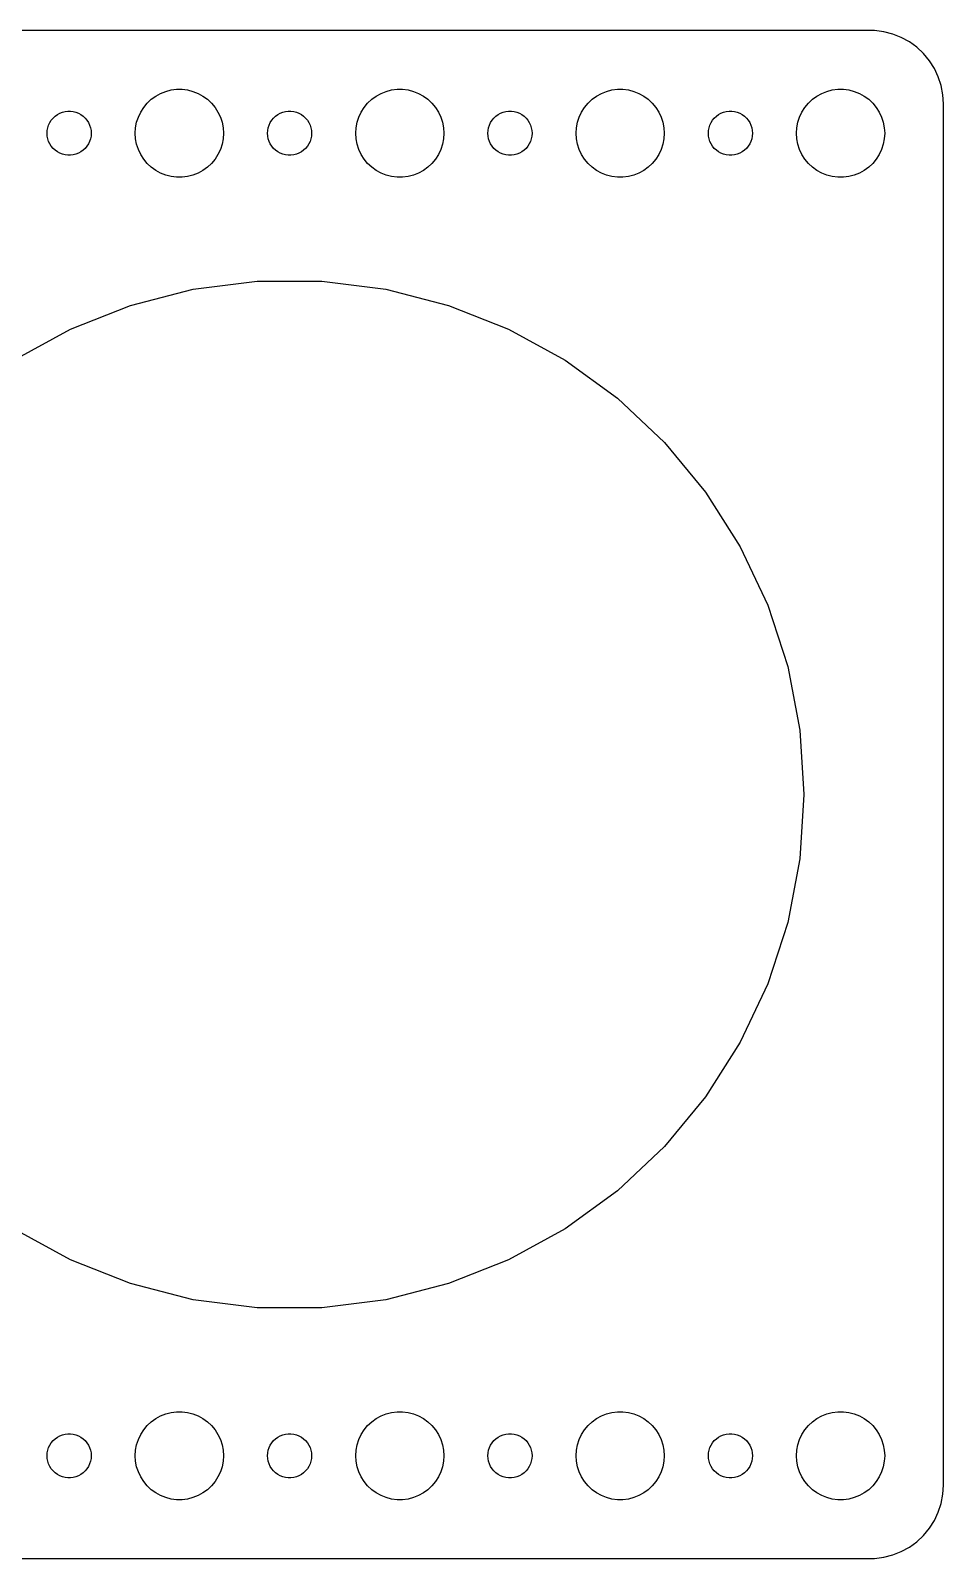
# Model space of a CAD drawing. Header units: metres. Extents: x -120 to 120, y 62 to 280.
# Drawn here: x 57.4 to 119.5, y 176 to 280 of the extents above; entities that cross this region are included whole.
import ezdxf

# ---------------------------------------------------------------- set-up
doc = ezdxf.new("R2010")
doc.units = ezdxf.units.M

msp = doc.modelspace()

# ---------------------------------------------------------------- linework, layer by layer
for p, q in [((114.814, 279.99), (-114.814, 279.99)), ((115.437, 279.911), (114.814, 279.99)), ((116.045, 279.755), (115.437, 279.911)), ((116.629, 279.524), (116.045, 279.755)), ((117.179, 279.222), (116.629, 279.524)), ((117.687, 278.853), (117.179, 279.222)), ((118.145, 278.423), (117.687, 278.853)), ((118.545, 277.939), (118.145, 278.423)), ((118.882, 277.409), (118.545, 277.939)), ((119.149, 276.841), (118.882, 277.409)), ((119.343, 276.243), (119.149, 276.841)), ((65.8925, 275.533), (66.2227, 275.714)), ((66.2227, 275.714), (66.573, 275.853)), ((66.573, 275.853), (66.9379, 275.947)), ((66.9379, 275.947), (67.3116, 275.994)), ((67.3116, 275.994), (67.6884, 275.994)), ((67.6884, 275.994), (68.0621, 275.947)), ((68.0621, 275.947), (68.427, 275.853)), ((68.427, 275.853), (68.7773, 275.714)), ((68.7773, 275.714), (69.1075, 275.533)), ((80.8925, 275.533), (81.2227, 275.714)), ((81.2227, 275.714), (81.573, 275.853)), ((81.573, 275.853), (81.9379, 275.947)), ((81.9379, 275.947), (82.3116, 275.994)), ((82.3116, 275.994), (82.6884, 275.994)), ((82.6884, 275.994), (83.0621, 275.947)), ((83.0621, 275.947), (83.427, 275.853)), ((83.427, 275.853), (83.7773, 275.714)), ((83.7773, 275.714), (84.1075, 275.533)), ((95.8925, 275.533), (96.2227, 275.714)), ((96.2227, 275.714), (96.573, 275.853)), ((96.573, 275.853), (96.9379, 275.947)), ((96.9379, 275.947), (97.3116, 275.994)), ((97.3116, 275.994), (97.6884, 275.994)), ((97.6884, 275.994), (98.0621, 275.947)), ((98.0621, 275.947), (98.427, 275.853)), ((98.427, 275.853), (98.7773, 275.714)), ((98.7773, 275.714), (99.1075, 275.533)), ((110.893, 275.533), (111.223, 275.714)), ((111.223, 275.714), (111.573, 275.853)), ((111.573, 275.853), (111.938, 275.947)), ((111.938, 275.947), (112.312, 275.994)), ((112.312, 275.994), (112.688, 275.994)), ((112.688, 275.994), (113.062, 275.947)), ((113.062, 275.947), (113.427, 275.853)), ((113.427, 275.853), (113.777, 275.714)), ((113.777, 275.714), (114.107, 275.533)), ((119.461, 275.627), (119.343, 276.243)), ((119.5, 275), (119.461, 275.627)), ((64.8711, 274.445), (65.073, 274.763)), ((65.073, 274.763), (65.3131, 275.054)), ((65.3131, 275.054), (65.5877, 275.312)), ((65.5877, 275.312), (65.8925, 275.533)), ((69.1075, 275.533), (69.4123, 275.312)), ((69.4123, 275.312), (69.6869, 275.054)), ((69.6869, 275.054), (69.927, 274.763)), ((69.927, 274.763), (70.1289, 274.445)), ((79.8711, 274.445), (80.073, 274.763)), ((80.073, 274.763), (80.3131, 275.054)), ((80.3131, 275.054), (80.5877, 275.312)), ((80.5877, 275.312), (80.8925, 275.533)), ((84.1075, 275.533), (84.4123, 275.312)), ((84.4123, 275.312), (84.6869, 275.054)), ((84.6869, 275.054), (84.927, 274.763)), ((84.927, 274.763), (85.1289, 274.445)), ((94.8711, 274.445), (95.073, 274.763)), ((95.073, 274.763), (95.3131, 275.054)), ((95.3131, 275.054), (95.5877, 275.312)), ((95.5877, 275.312), (95.8925, 275.533)), ((99.1075, 275.533), (99.4123, 275.312)), ((99.4123, 275.312), (99.6869, 275.054)), ((99.6869, 275.054), (99.927, 274.763)), ((99.927, 274.763), (100.129, 274.445)), ((109.871, 274.445), (110.073, 274.763)), ((110.073, 274.763), (110.313, 275.054)), ((110.313, 275.054), (110.588, 275.312)), ((110.588, 275.312), (110.893, 275.533)), ((114.107, 275.533), (114.412, 275.312)), ((114.412, 275.312), (114.687, 275.054)), ((114.687, 275.054), (114.927, 274.763)), ((114.927, 274.763), (115.129, 274.445)), ((119.5, 181), (119.5, 275)), ((58.5471, 273.373), (58.6053, 273.552)), ((58.6053, 273.552), (58.6855, 273.723)), ((58.6855, 273.723), (58.7865, 273.882)), ((58.7865, 273.882), (58.9065, 274.027)), ((58.9065, 274.027), (59.0439, 274.156)), ((59.0439, 274.156), (59.1963, 274.266)), ((59.1963, 274.266), (59.3613, 274.357)), ((59.3613, 274.357), (59.5365, 274.427)), ((59.5365, 274.427), (59.7189, 274.473)), ((59.7189, 274.473), (59.9058, 274.497)), ((59.9058, 274.497), (60.0942, 274.497)), ((60.0942, 274.497), (60.2811, 274.473)), ((60.2811, 274.473), (60.4635, 274.427)), ((60.4635, 274.427), (60.6387, 274.357)), ((60.6387, 274.357), (60.8037, 274.266)), ((60.8037, 274.266), (60.9561, 274.156)), ((60.9561, 274.156), (61.0934, 274.027)), ((61.0934, 274.027), (61.2135, 273.882)), ((61.2135, 273.882), (61.3145, 273.723)), ((61.3145, 273.723), (61.3947, 273.552)), ((61.3947, 273.552), (61.4529, 273.373)), ((64.5237, 273.376), (64.5943, 273.746)), ((64.5943, 273.746), (64.7107, 274.104)), ((64.7107, 274.104), (64.8711, 274.445)), ((70.1289, 274.445), (70.2893, 274.104)), ((70.2893, 274.104), (70.4057, 273.746)), ((70.4057, 273.746), (70.4763, 273.376)), ((73.5471, 273.373), (73.6053, 273.552)), ((73.6053, 273.552), (73.6855, 273.723)), ((73.6855, 273.723), (73.7865, 273.882)), ((73.7865, 273.882), (73.9065, 274.027)), ((73.9065, 274.027), (74.0439, 274.156)), ((74.0439, 274.156), (74.1963, 274.266)), ((74.1963, 274.266), (74.3613, 274.357)), ((74.3613, 274.357), (74.5365, 274.427)), ((74.5365, 274.427), (74.7189, 274.473)), ((74.7189, 274.473), (74.9058, 274.497)), ((74.9058, 274.497), (75.0942, 274.497)), ((75.0942, 274.497), (75.2811, 274.473)), ((75.2811, 274.473), (75.4635, 274.427)), ((75.4635, 274.427), (75.6387, 274.357)), ((75.6387, 274.357), (75.8037, 274.266)), ((75.8037, 274.266), (75.9561, 274.156)), ((75.9561, 274.156), (76.0934, 274.027)), ((76.0934, 274.027), (76.2135, 273.882)), ((76.2135, 273.882), (76.3145, 273.723)), ((76.3145, 273.723), (76.3947, 273.552)), ((76.3947, 273.552), (76.4529, 273.373)), ((79.5237, 273.376), (79.5943, 273.746)), ((79.5943, 273.746), (79.7107, 274.104)), ((79.7107, 274.104), (79.8711, 274.445)), ((85.1289, 274.445), (85.2893, 274.104)), ((85.2893, 274.104), (85.4057, 273.746)), ((85.4057, 273.746), (85.4763, 273.376)), ((88.5471, 273.373), (88.6053, 273.552)), ((88.6053, 273.552), (88.6855, 273.723)), ((88.6855, 273.723), (88.7865, 273.882)), ((88.7865, 273.882), (88.9065, 274.027)), ((88.9065, 274.027), (89.0439, 274.156)), ((89.0439, 274.156), (89.1963, 274.266)), ((89.1963, 274.266), (89.3613, 274.357)), ((89.3613, 274.357), (89.5365, 274.427)), ((89.5365, 274.427), (89.7189, 274.473)), ((89.7189, 274.473), (89.9058, 274.497)), ((89.9058, 274.497), (90.0942, 274.497)), ((90.0942, 274.497), (90.2811, 274.473)), ((90.2811, 274.473), (90.4635, 274.427)), ((90.4635, 274.427), (90.6387, 274.357)), ((90.6387, 274.357), (90.8037, 274.266)), ((90.8037, 274.266), (90.9561, 274.156)), ((90.9561, 274.156), (91.0934, 274.027)), ((91.0934, 274.027), (91.2135, 273.882)), ((91.2135, 273.882), (91.3145, 273.723)), ((91.3145, 273.723), (91.3947, 273.552)), ((91.3947, 273.552), (91.4529, 273.373)), ((94.5237, 273.376), (94.5943, 273.746)), ((94.5943, 273.746), (94.7107, 274.104)), ((94.7107, 274.104), (94.8711, 274.445)), ((100.129, 274.445), (100.289, 274.104)), ((100.289, 274.104), (100.406, 273.746)), ((100.406, 273.746), (100.476, 273.376)), ((103.547, 273.373), (103.605, 273.552)), ((103.605, 273.552), (103.686, 273.723)), ((103.686, 273.723), (103.786, 273.882)), ((103.786, 273.882), (103.907, 274.027)), ((103.907, 274.027), (104.044, 274.156)), ((104.044, 274.156), (104.196, 274.266)), ((104.196, 274.266), (104.361, 274.357)), ((104.361, 274.357), (104.536, 274.427)), ((104.536, 274.427), (104.719, 274.473)), ((104.719, 274.473), (104.906, 274.497)), ((104.906, 274.497), (105.094, 274.497)), ((105.094, 274.497), (105.281, 274.473)), ((105.281, 274.473), (105.464, 274.427)), ((105.464, 274.427), (105.639, 274.357)), ((105.639, 274.357), (105.804, 274.266)), ((105.804, 274.266), (105.956, 274.156)), ((105.956, 274.156), (106.093, 274.027)), ((106.093, 274.027), (106.214, 273.882)), ((106.214, 273.882), (106.314, 273.723)), ((106.314, 273.723), (106.395, 273.552)), ((106.395, 273.552), (106.453, 273.373)), ((109.524, 273.376), (109.594, 273.746)), ((109.594, 273.746), (109.711, 274.104)), ((109.711, 274.104), (109.871, 274.445)), ((115.129, 274.445), (115.289, 274.104)), ((115.289, 274.104), (115.406, 273.746)), ((115.406, 273.746), (115.476, 273.376)), ((58.5, 273), (58.5118, 273.188)), ((58.5118, 272.812), (58.5, 273)), ((58.5118, 273.188), (58.5471, 273.373)), ((58.5471, 272.627), (58.5118, 272.812)), ((58.6053, 272.448), (58.5471, 272.627)), ((58.6855, 272.277), (58.6053, 272.448)), ((61.3947, 272.448), (61.3145, 272.277)), ((61.4529, 272.627), (61.3947, 272.448)), ((61.4529, 273.373), (61.4882, 273.188)), ((61.4882, 272.812), (61.4529, 272.627)), ((61.4882, 273.188), (61.5, 273)), ((61.5, 273), (61.4882, 272.812)), ((64.5, 273), (64.5237, 273.376)), ((64.5237, 272.624), (64.5, 273)), ((64.5943, 272.254), (64.5237, 272.624)), ((70.4763, 272.624), (70.4057, 272.254)), ((70.4763, 273.376), (70.5, 273)), ((70.5, 273), (70.4763, 272.624)), ((73.5, 273), (73.5118, 273.188)), ((73.5118, 272.812), (73.5, 273)), ((73.5118, 273.188), (73.5471, 273.373)), ((73.5471, 272.627), (73.5118, 272.812)), ((73.6053, 272.448), (73.5471, 272.627)), ((73.6855, 272.277), (73.6053, 272.448)), ((76.3947, 272.448), (76.3145, 272.277)), ((76.4529, 272.627), (76.3947, 272.448)), ((76.4529, 273.373), (76.4882, 273.188)), ((76.4882, 272.812), (76.4529, 272.627)), ((76.4882, 273.188), (76.5, 273)), ((76.5, 273), (76.4882, 272.812)), ((79.5, 273), (79.5237, 273.376)), ((79.5237, 272.624), (79.5, 273)), ((79.5943, 272.254), (79.5237, 272.624)), ((85.4763, 272.624), (85.4057, 272.254)), ((85.4763, 273.376), (85.5, 273)), ((85.5, 273), (85.4763, 272.624)), ((88.5, 273), (88.5118, 273.188)), ((88.5118, 272.812), (88.5, 273)), ((88.5118, 273.188), (88.5471, 273.373)), ((88.5471, 272.627), (88.5118, 272.812)), ((88.6053, 272.448), (88.5471, 272.627)), ((88.6855, 272.277), (88.6053, 272.448)), ((91.3947, 272.448), (91.3145, 272.277)), ((91.4529, 272.627), (91.3947, 272.448)), ((91.4529, 273.373), (91.4882, 273.188)), ((91.4882, 272.812), (91.4529, 272.627)), ((91.4882, 273.188), (91.5, 273)), ((91.5, 273), (91.4882, 272.812)), ((94.5, 273), (94.5237, 273.376)), ((94.5237, 272.624), (94.5, 273)), ((94.5943, 272.254), (94.5237, 272.624)), ((100.476, 272.624), (100.406, 272.254)), ((100.476, 273.376), (100.5, 273)), ((100.5, 273), (100.476, 272.624)), ((103.5, 273), (103.512, 273.188)), ((103.512, 272.812), (103.5, 273)), ((103.512, 273.188), (103.547, 273.373)), ((103.547, 272.627), (103.512, 272.812)), ((103.605, 272.448), (103.547, 272.627)), ((103.686, 272.277), (103.605, 272.448)), ((106.395, 272.448), (106.314, 272.277)), ((106.453, 272.627), (106.395, 272.448)), ((106.453, 273.373), (106.488, 273.188)), ((106.488, 272.812), (106.453, 272.627)), ((106.488, 273.188), (106.5, 273)), ((106.5, 273), (106.488, 272.812)), ((109.5, 273), (109.524, 273.376)), ((109.524, 272.624), (109.5, 273)), ((109.594, 272.254), (109.524, 272.624)), ((115.476, 272.624), (115.406, 272.254)), ((115.476, 273.376), (115.5, 273)), ((115.5, 273), (115.476, 272.624)), ((58.7865, 272.118), (58.6855, 272.277)), ((58.9065, 271.973), (58.7865, 272.118)), ((59.0439, 271.844), (58.9065, 271.973)), ((59.1963, 271.734), (59.0439, 271.844)), ((59.3613, 271.643), (59.1963, 271.734)), ((59.5365, 271.573), (59.3613, 271.643)), ((59.7189, 271.527), (59.5365, 271.573)), ((59.9058, 271.503), (59.7189, 271.527)), ((60.0942, 271.503), (59.9058, 271.503)), ((60.2811, 271.527), (60.0942, 271.503)), ((60.4635, 271.573), (60.2811, 271.527)), ((60.6387, 271.643), (60.4635, 271.573)), ((60.8037, 271.734), (60.6387, 271.643)), ((60.9561, 271.844), (60.8037, 271.734)), ((61.0934, 271.973), (60.9561, 271.844)), ((61.2135, 272.118), (61.0934, 271.973)), ((61.3145, 272.277), (61.2135, 272.118)), ((64.7107, 271.896), (64.5943, 272.254)), ((64.8711, 271.555), (64.7107, 271.896)), ((65.073, 271.237), (64.8711, 271.555)), ((70.1289, 271.555), (69.927, 271.237)), ((70.2893, 271.896), (70.1289, 271.555)), ((70.4057, 272.254), (70.2893, 271.896)), ((73.7865, 272.118), (73.6855, 272.277)), ((73.9065, 271.973), (73.7865, 272.118)), ((74.0439, 271.844), (73.9065, 271.973)), ((74.1963, 271.734), (74.0439, 271.844)), ((74.3613, 271.643), (74.1963, 271.734)), ((74.5365, 271.573), (74.3613, 271.643)), ((74.7189, 271.527), (74.5365, 271.573)), ((74.9058, 271.503), (74.7189, 271.527)), ((75.0942, 271.503), (74.9058, 271.503)), ((75.2811, 271.527), (75.0942, 271.503)), ((75.4635, 271.573), (75.2811, 271.527)), ((75.6387, 271.643), (75.4635, 271.573)), ((75.8037, 271.734), (75.6387, 271.643)), ((75.9561, 271.844), (75.8037, 271.734)), ((76.0934, 271.973), (75.9561, 271.844)), ((76.2135, 272.118), (76.0934, 271.973)), ((76.3145, 272.277), (76.2135, 272.118)), ((79.7107, 271.896), (79.5943, 272.254)), ((79.8711, 271.555), (79.7107, 271.896)), ((80.073, 271.237), (79.8711, 271.555)), ((85.1289, 271.555), (84.927, 271.237)), ((85.2893, 271.896), (85.1289, 271.555)), ((85.4057, 272.254), (85.2893, 271.896)), ((88.7865, 272.118), (88.6855, 272.277)), ((88.9065, 271.973), (88.7865, 272.118)), ((89.0439, 271.844), (88.9065, 271.973)), ((89.1963, 271.734), (89.0439, 271.844)), ((89.3613, 271.643), (89.1963, 271.734)), ((89.5365, 271.573), (89.3613, 271.643)), ((89.7189, 271.527), (89.5365, 271.573)), ((89.9058, 271.503), (89.7189, 271.527)), ((90.0942, 271.503), (89.9058, 271.503)), ((90.2811, 271.527), (90.0942, 271.503)), ((90.4635, 271.573), (90.2811, 271.527)), ((90.6387, 271.643), (90.4635, 271.573)), ((90.8037, 271.734), (90.6387, 271.643)), ((90.9561, 271.844), (90.8037, 271.734)), ((91.0934, 271.973), (90.9561, 271.844)), ((91.2135, 272.118), (91.0934, 271.973)), ((91.3145, 272.277), (91.2135, 272.118)), ((94.7107, 271.896), (94.5943, 272.254)), ((94.8711, 271.555), (94.7107, 271.896)), ((95.073, 271.237), (94.8711, 271.555)), ((100.129, 271.555), (99.927, 271.237)), ((100.289, 271.896), (100.129, 271.555)), ((100.406, 272.254), (100.289, 271.896)), ((103.786, 272.118), (103.686, 272.277)), ((103.907, 271.973), (103.786, 272.118)), ((104.044, 271.844), (103.907, 271.973)), ((104.196, 271.734), (104.044, 271.844)), ((104.361, 271.643), (104.196, 271.734)), ((104.536, 271.573), (104.361, 271.643)), ((104.719, 271.527), (104.536, 271.573)), ((104.906, 271.503), (104.719, 271.527)), ((105.094, 271.503), (104.906, 271.503)), ((105.281, 271.527), (105.094, 271.503)), ((105.464, 271.573), (105.281, 271.527)), ((105.639, 271.643), (105.464, 271.573)), ((105.804, 271.734), (105.639, 271.643)), ((105.956, 271.844), (105.804, 271.734)), ((106.093, 271.973), (105.956, 271.844)), ((106.214, 272.118), (106.093, 271.973)), ((106.314, 272.277), (106.214, 272.118)), ((109.711, 271.896), (109.594, 272.254)), ((109.871, 271.555), (109.711, 271.896)), ((110.073, 271.237), (109.871, 271.555)), ((115.129, 271.555), (114.927, 271.237)), ((115.289, 271.896), (115.129, 271.555)), ((115.406, 272.254), (115.289, 271.896)), ((65.3131, 270.946), (65.073, 271.237)), ((65.5877, 270.688), (65.3131, 270.946)), ((65.8925, 270.467), (65.5877, 270.688)), ((66.2227, 270.286), (65.8925, 270.467)), ((69.1075, 270.467), (68.7773, 270.286)), ((69.4123, 270.688), (69.1075, 270.467)), ((69.6869, 270.946), (69.4123, 270.688)), ((69.927, 271.237), (69.6869, 270.946)), ((80.3131, 270.946), (80.073, 271.237)), ((80.5877, 270.688), (80.3131, 270.946)), ((80.8925, 270.467), (80.5877, 270.688)), ((81.2227, 270.286), (80.8925, 270.467)), ((84.1075, 270.467), (83.7773, 270.286)), ((84.4123, 270.688), (84.1075, 270.467)), ((84.6869, 270.946), (84.4123, 270.688)), ((84.927, 271.237), (84.6869, 270.946)), ((95.3131, 270.946), (95.073, 271.237)), ((95.5877, 270.688), (95.3131, 270.946)), ((95.8925, 270.467), (95.5877, 270.688)), ((96.2227, 270.286), (95.8925, 270.467)), ((99.1075, 270.467), (98.7773, 270.286)), ((99.4123, 270.688), (99.1075, 270.467)), ((99.6869, 270.946), (99.4123, 270.688)), ((99.927, 271.237), (99.6869, 270.946)), ((110.313, 270.946), (110.073, 271.237)), ((110.588, 270.688), (110.313, 270.946)), ((110.893, 270.467), (110.588, 270.688)), ((111.223, 270.286), (110.893, 270.467)), ((114.107, 270.467), (113.777, 270.286)), ((114.412, 270.688), (114.107, 270.467)), ((114.687, 270.946), (114.412, 270.688)), ((114.927, 271.237), (114.687, 270.946)), ((66.573, 270.147), (66.2227, 270.286)), ((66.9379, 270.053), (66.573, 270.147)), ((67.3116, 270.006), (66.9379, 270.053)), ((67.6884, 270.006), (67.3116, 270.006)), ((68.0621, 270.053), (67.6884, 270.006)), ((68.427, 270.147), (68.0621, 270.053)), ((68.7773, 270.286), (68.427, 270.147)), ((81.573, 270.147), (81.2227, 270.286)), ((81.9379, 270.053), (81.573, 270.147)), ((82.3116, 270.006), (81.9379, 270.053)), ((82.6884, 270.006), (82.3116, 270.006)), ((83.0621, 270.053), (82.6884, 270.006)), ((83.427, 270.147), (83.0621, 270.053)), ((83.7773, 270.286), (83.427, 270.147)), ((96.573, 270.147), (96.2227, 270.286)), ((96.9379, 270.053), (96.573, 270.147)), ((97.3116, 270.006), (96.9379, 270.053)), ((97.6884, 270.006), (97.3116, 270.006)), ((98.0621, 270.053), (97.6884, 270.006)), ((98.427, 270.147), (98.0621, 270.053)), ((98.7773, 270.286), (98.427, 270.147)), ((111.573, 270.147), (111.223, 270.286)), ((111.938, 270.053), (111.573, 270.147)), ((112.312, 270.006), (111.938, 270.053)), ((112.688, 270.006), (112.312, 270.006)), ((113.062, 270.053), (112.688, 270.006)), ((113.427, 270.147), (113.062, 270.053)), ((113.777, 270.286), (113.427, 270.147)), ((64.1844, 261.287), (68.4417, 262.38)), ((68.4417, 262.38), (72.8023, 262.931)), ((72.8023, 262.931), (77.1977, 262.931)), ((77.1977, 262.931), (81.5583, 262.38)), ((81.5583, 262.38), (85.8156, 261.287)), ((60.0977, 259.669), (64.1844, 261.287)), ((85.8156, 261.287), (89.9023, 259.669)), ((56.2461, 257.551), (60.0977, 259.669)), ((89.9023, 259.669), (93.7539, 257.551)), ((93.7539, 257.551), (97.3098, 254.968)), ((97.3098, 254.968), (100.514, 251.959)), ((100.514, 251.959), (103.316, 248.572)), ((103.316, 248.572), (105.671, 244.861)), ((105.671, 244.861), (107.542, 240.884)), ((107.542, 240.884), (108.9, 236.704)), ((108.9, 236.704), (109.724, 232.387)), ((109.724, 232.387), (110, 228)), ((110, 228), (109.724, 223.613)), ((109.724, 223.613), (108.9, 219.296)), ((108.9, 219.296), (107.542, 215.116)), ((107.542, 215.116), (105.671, 211.139)), ((105.671, 211.139), (103.316, 207.428)), ((103.316, 207.428), (100.514, 204.041)), ((100.514, 204.041), (97.3098, 201.032)), ((97.3098, 201.032), (93.7539, 198.449)), ((60.0977, 196.331), (56.2461, 198.449)), ((93.7539, 198.449), (89.9023, 196.331)), ((64.1844, 194.713), (60.0977, 196.331)), ((89.9023, 196.331), (85.8156, 194.713)), ((68.4417, 193.62), (64.1844, 194.713)), ((85.8156, 194.713), (81.5583, 193.62)), ((72.8023, 193.069), (68.4417, 193.62)), ((81.5583, 193.62), (77.1977, 193.069)), ((77.1977, 193.069), (72.8023, 193.069)), ((65.3131, 185.054), (65.5877, 185.312)), ((65.5877, 185.312), (65.8925, 185.533)), ((65.8925, 185.533), (66.2227, 185.714)), ((66.2227, 185.714), (66.573, 185.853)), ((66.573, 185.853), (66.9379, 185.947)), ((66.9379, 185.947), (67.3116, 185.994)), ((67.3116, 185.994), (67.6884, 185.994)), ((67.6884, 185.994), (68.0621, 185.947)), ((68.0621, 185.947), (68.427, 185.853)), ((68.427, 185.853), (68.7773, 185.714)), ((68.7773, 185.714), (69.1075, 185.533)), ((69.1075, 185.533), (69.4123, 185.312)), ((69.4123, 185.312), (69.6869, 185.054)), ((80.3131, 185.054), (80.5877, 185.312)), ((80.5877, 185.312), (80.8925, 185.533)), ((80.8925, 185.533), (81.2227, 185.714)), ((81.2227, 185.714), (81.573, 185.853)), ((81.573, 185.853), (81.9379, 185.947)), ((81.9379, 185.947), (82.3116, 185.994)), ((82.3116, 185.994), (82.6884, 185.994)), ((82.6884, 185.994), (83.0621, 185.947)), ((83.0621, 185.947), (83.427, 185.853)), ((83.427, 185.853), (83.7773, 185.714)), ((83.7773, 185.714), (84.1075, 185.533)), ((84.1075, 185.533), (84.4123, 185.312)), ((84.4123, 185.312), (84.6869, 185.054)), ((95.3131, 185.054), (95.5877, 185.312)), ((95.5877, 185.312), (95.8925, 185.533)), ((95.8925, 185.533), (96.2227, 185.714)), ((96.2227, 185.714), (96.573, 185.853)), ((96.573, 185.853), (96.9379, 185.947)), ((96.9379, 185.947), (97.3116, 185.994)), ((97.3116, 185.994), (97.6884, 185.994)), ((97.6884, 185.994), (98.0621, 185.947)), ((98.0621, 185.947), (98.427, 185.853)), ((98.427, 185.853), (98.7773, 185.714)), ((98.7773, 185.714), (99.1075, 185.533)), ((99.1075, 185.533), (99.4123, 185.312)), ((99.4123, 185.312), (99.6869, 185.054)), ((110.313, 185.054), (110.588, 185.312)), ((110.588, 185.312), (110.893, 185.533)), ((110.893, 185.533), (111.223, 185.714)), ((111.223, 185.714), (111.573, 185.853)), ((111.573, 185.853), (111.938, 185.947)), ((111.938, 185.947), (112.312, 185.994)), ((112.312, 185.994), (112.688, 185.994)), ((112.688, 185.994), (113.062, 185.947)), ((113.062, 185.947), (113.427, 185.853)), ((113.427, 185.853), (113.777, 185.714)), ((113.777, 185.714), (114.107, 185.533)), ((114.107, 185.533), (114.412, 185.312)), ((114.412, 185.312), (114.687, 185.054)), ((58.9065, 184.027), (59.0439, 184.156)), ((59.0439, 184.156), (59.1963, 184.266)), ((59.1963, 184.266), (59.3613, 184.357)), ((59.3613, 184.357), (59.5365, 184.427)), ((59.5365, 184.427), (59.7189, 184.473)), ((59.7189, 184.473), (59.9058, 184.497)), ((59.9058, 184.497), (60.0942, 184.497)), ((60.0942, 184.497), (60.2811, 184.473)), ((60.2811, 184.473), (60.4635, 184.427)), ((60.4635, 184.427), (60.6387, 184.357)), ((60.6387, 184.357), (60.8037, 184.266)), ((60.8037, 184.266), (60.9561, 184.156)), ((60.9561, 184.156), (61.0934, 184.027)), ((64.5943, 183.746), (64.7107, 184.104)), ((64.7107, 184.104), (64.8711, 184.445)), ((64.8711, 184.445), (65.073, 184.763)), ((65.073, 184.763), (65.3131, 185.054)), ((69.6869, 185.054), (69.927, 184.763)), ((69.927, 184.763), (70.1289, 184.445)), ((70.1289, 184.445), (70.2893, 184.104)), ((70.2893, 184.104), (70.4057, 183.746)), ((73.9065, 184.027), (74.0439, 184.156)), ((74.0439, 184.156), (74.1963, 184.266)), ((74.1963, 184.266), (74.3613, 184.357)), ((74.3613, 184.357), (74.5365, 184.427)), ((74.5365, 184.427), (74.7189, 184.473)), ((74.7189, 184.473), (74.9058, 184.497)), ((74.9058, 184.497), (75.0942, 184.497)), ((75.0942, 184.497), (75.2811, 184.473)), ((75.2811, 184.473), (75.4635, 184.427)), ((75.4635, 184.427), (75.6387, 184.357)), ((75.6387, 184.357), (75.8037, 184.266)), ((75.8037, 184.266), (75.9561, 184.156)), ((75.9561, 184.156), (76.0934, 184.027)), ((79.5943, 183.746), (79.7107, 184.104)), ((79.7107, 184.104), (79.8711, 184.445)), ((79.8711, 184.445), (80.073, 184.763)), ((80.073, 184.763), (80.3131, 185.054)), ((84.6869, 185.054), (84.927, 184.763)), ((84.927, 184.763), (85.1289, 184.445)), ((85.1289, 184.445), (85.2893, 184.104)), ((85.2893, 184.104), (85.4057, 183.746)), ((88.9065, 184.027), (89.0439, 184.156)), ((89.0439, 184.156), (89.1963, 184.266)), ((89.1963, 184.266), (89.3613, 184.357)), ((89.3613, 184.357), (89.5365, 184.427)), ((89.5365, 184.427), (89.7189, 184.473)), ((89.7189, 184.473), (89.9058, 184.497)), ((89.9058, 184.497), (90.0942, 184.497)), ((90.0942, 184.497), (90.2811, 184.473)), ((90.2811, 184.473), (90.4635, 184.427)), ((90.4635, 184.427), (90.6387, 184.357)), ((90.6387, 184.357), (90.8037, 184.266)), ((90.8037, 184.266), (90.9561, 184.156)), ((90.9561, 184.156), (91.0934, 184.027)), ((94.5943, 183.746), (94.7107, 184.104)), ((94.7107, 184.104), (94.8711, 184.445)), ((94.8711, 184.445), (95.073, 184.763)), ((95.073, 184.763), (95.3131, 185.054)), ((99.6869, 185.054), (99.927, 184.763)), ((99.927, 184.763), (100.129, 184.445)), ((100.129, 184.445), (100.289, 184.104)), ((100.289, 184.104), (100.406, 183.746)), ((103.907, 184.027), (104.044, 184.156)), ((104.044, 184.156), (104.196, 184.266)), ((104.196, 184.266), (104.361, 184.357)), ((104.361, 184.357), (104.536, 184.427)), ((104.536, 184.427), (104.719, 184.473)), ((104.719, 184.473), (104.906, 184.497)), ((104.906, 184.497), (105.094, 184.497)), ((105.094, 184.497), (105.281, 184.473)), ((105.281, 184.473), (105.464, 184.427)), ((105.464, 184.427), (105.639, 184.357)), ((105.639, 184.357), (105.804, 184.266)), ((105.804, 184.266), (105.956, 184.156)), ((105.956, 184.156), (106.093, 184.027)), ((109.594, 183.746), (109.711, 184.104)), ((109.711, 184.104), (109.871, 184.445)), ((109.871, 184.445), (110.073, 184.763)), ((110.073, 184.763), (110.313, 185.054)), ((114.687, 185.054), (114.927, 184.763)), ((114.927, 184.763), (115.129, 184.445)), ((115.129, 184.445), (115.289, 184.104)), ((115.289, 184.104), (115.406, 183.746)), ((58.5, 183), (58.5118, 183.188)), ((58.5118, 183.188), (58.5471, 183.373)), ((58.5471, 183.373), (58.6053, 183.552)), ((58.6053, 183.552), (58.6855, 183.723)), ((58.6855, 183.723), (58.7865, 183.882)), ((58.7865, 183.882), (58.9065, 184.027)), ((61.0934, 184.027), (61.2135, 183.882)), ((61.2135, 183.882), (61.3145, 183.723)), ((61.3145, 183.723), (61.3947, 183.552)), ((61.3947, 183.552), (61.4529, 183.373)), ((61.4529, 183.373), (61.4882, 183.188)), ((61.4882, 183.188), (61.5, 183)), ((64.5, 183), (64.5237, 183.376)), ((64.5237, 183.376), (64.5943, 183.746)), ((70.4057, 183.746), (70.4763, 183.376)), ((70.4763, 183.376), (70.5, 183)), ((73.5, 183), (73.5118, 183.188)), ((73.5118, 183.188), (73.5471, 183.373)), ((73.5471, 183.373), (73.6053, 183.552)), ((73.6053, 183.552), (73.6855, 183.723)), ((73.6855, 183.723), (73.7865, 183.882)), ((73.7865, 183.882), (73.9065, 184.027)), ((76.0934, 184.027), (76.2135, 183.882)), ((76.2135, 183.882), (76.3145, 183.723)), ((76.3145, 183.723), (76.3947, 183.552)), ((76.3947, 183.552), (76.4529, 183.373)), ((76.4529, 183.373), (76.4882, 183.188)), ((76.4882, 183.188), (76.5, 183)), ((79.5, 183), (79.5237, 183.376)), ((79.5237, 183.376), (79.5943, 183.746)), ((85.4057, 183.746), (85.4763, 183.376)), ((85.4763, 183.376), (85.5, 183)), ((88.5, 183), (88.5118, 183.188)), ((88.5118, 183.188), (88.5471, 183.373)), ((88.5471, 183.373), (88.6053, 183.552)), ((88.6053, 183.552), (88.6855, 183.723)), ((88.6855, 183.723), (88.7865, 183.882)), ((88.7865, 183.882), (88.9065, 184.027)), ((91.0934, 184.027), (91.2135, 183.882)), ((91.2135, 183.882), (91.3145, 183.723)), ((91.3145, 183.723), (91.3947, 183.552)), ((91.3947, 183.552), (91.4529, 183.373)), ((91.4529, 183.373), (91.4882, 183.188)), ((91.4882, 183.188), (91.5, 183)), ((94.5, 183), (94.5237, 183.376)), ((94.5237, 183.376), (94.5943, 183.746)), ((100.406, 183.746), (100.476, 183.376)), ((100.476, 183.376), (100.5, 183)), ((103.5, 183), (103.512, 183.188)), ((103.512, 183.188), (103.547, 183.373)), ((103.547, 183.373), (103.605, 183.552)), ((103.605, 183.552), (103.686, 183.723)), ((103.686, 183.723), (103.786, 183.882)), ((103.786, 183.882), (103.907, 184.027)), ((106.093, 184.027), (106.214, 183.882)), ((106.214, 183.882), (106.314, 183.723)), ((106.314, 183.723), (106.395, 183.552)), ((106.395, 183.552), (106.453, 183.373)), ((106.453, 183.373), (106.488, 183.188)), ((106.488, 183.188), (106.5, 183)), ((109.5, 183), (109.524, 183.376)), ((109.524, 183.376), (109.594, 183.746)), ((115.406, 183.746), (115.476, 183.376)), ((115.476, 183.376), (115.5, 183)), ((58.5118, 182.812), (58.5, 183)), ((58.5471, 182.627), (58.5118, 182.812)), ((58.6053, 182.448), (58.5471, 182.627)), ((58.6855, 182.277), (58.6053, 182.448)), ((58.7865, 182.118), (58.6855, 182.277)), ((58.9065, 181.973), (58.7865, 182.118)), ((59.0439, 181.844), (58.9065, 181.973)), ((61.0934, 181.973), (60.9561, 181.844)), ((61.2135, 182.118), (61.0934, 181.973)), ((61.3145, 182.277), (61.2135, 182.118)), ((61.3947, 182.448), (61.3145, 182.277)), ((61.4529, 182.627), (61.3947, 182.448)), ((61.4882, 182.812), (61.4529, 182.627)), ((61.5, 183), (61.4882, 182.812)), ((64.5237, 182.624), (64.5, 183)), ((64.5943, 182.254), (64.5237, 182.624)), ((64.7107, 181.896), (64.5943, 182.254)), ((70.4057, 182.254), (70.2893, 181.896)), ((70.4763, 182.624), (70.4057, 182.254)), ((70.5, 183), (70.4763, 182.624)), ((73.5118, 182.812), (73.5, 183)), ((73.5471, 182.627), (73.5118, 182.812)), ((73.6053, 182.448), (73.5471, 182.627)), ((73.6855, 182.277), (73.6053, 182.448)), ((73.7865, 182.118), (73.6855, 182.277)), ((73.9065, 181.973), (73.7865, 182.118)), ((74.0439, 181.844), (73.9065, 181.973)), ((76.0934, 181.973), (75.9561, 181.844)), ((76.2135, 182.118), (76.0934, 181.973)), ((76.3145, 182.277), (76.2135, 182.118)), ((76.3947, 182.448), (76.3145, 182.277)), ((76.4529, 182.627), (76.3947, 182.448)), ((76.4882, 182.812), (76.4529, 182.627)), ((76.5, 183), (76.4882, 182.812)), ((79.5237, 182.624), (79.5, 183)), ((79.5943, 182.254), (79.5237, 182.624)), ((79.7107, 181.896), (79.5943, 182.254)), ((85.4057, 182.254), (85.2893, 181.896)), ((85.4763, 182.624), (85.4057, 182.254)), ((85.5, 183), (85.4763, 182.624)), ((88.5118, 182.812), (88.5, 183)), ((88.5471, 182.627), (88.5118, 182.812)), ((88.6053, 182.448), (88.5471, 182.627)), ((88.6855, 182.277), (88.6053, 182.448)), ((88.7865, 182.118), (88.6855, 182.277)), ((88.9065, 181.973), (88.7865, 182.118)), ((89.0439, 181.844), (88.9065, 181.973)), ((91.0934, 181.973), (90.9561, 181.844)), ((91.2135, 182.118), (91.0934, 181.973)), ((91.3145, 182.277), (91.2135, 182.118)), ((91.3947, 182.448), (91.3145, 182.277)), ((91.4529, 182.627), (91.3947, 182.448)), ((91.4882, 182.812), (91.4529, 182.627)), ((91.5, 183), (91.4882, 182.812)), ((94.5237, 182.624), (94.5, 183)), ((94.5943, 182.254), (94.5237, 182.624)), ((94.7107, 181.896), (94.5943, 182.254)), ((100.406, 182.254), (100.289, 181.896)), ((100.476, 182.624), (100.406, 182.254)), ((100.5, 183), (100.476, 182.624)), ((103.512, 182.812), (103.5, 183)), ((103.547, 182.627), (103.512, 182.812)), ((103.605, 182.448), (103.547, 182.627)), ((103.686, 182.277), (103.605, 182.448)), ((103.786, 182.118), (103.686, 182.277)), ((103.907, 181.973), (103.786, 182.118)), ((104.044, 181.844), (103.907, 181.973)), ((106.093, 181.973), (105.956, 181.844)), ((106.214, 182.118), (106.093, 181.973)), ((106.314, 182.277), (106.214, 182.118)), ((106.395, 182.448), (106.314, 182.277)), ((106.453, 182.627), (106.395, 182.448)), ((106.488, 182.812), (106.453, 182.627)), ((106.5, 183), (106.488, 182.812)), ((109.524, 182.624), (109.5, 183)), ((109.594, 182.254), (109.524, 182.624)), ((109.711, 181.896), (109.594, 182.254)), ((115.406, 182.254), (115.289, 181.896)), ((115.476, 182.624), (115.406, 182.254)), ((115.5, 183), (115.476, 182.624)), ((59.1963, 181.734), (59.0439, 181.844)), ((59.3613, 181.643), (59.1963, 181.734)), ((59.5365, 181.573), (59.3613, 181.643)), ((59.7189, 181.527), (59.5365, 181.573)), ((59.9058, 181.503), (59.7189, 181.527)), ((60.0942, 181.503), (59.9058, 181.503)), ((60.2811, 181.527), (60.0942, 181.503)), ((60.4635, 181.573), (60.2811, 181.527)), ((60.6387, 181.643), (60.4635, 181.573)), ((60.8037, 181.734), (60.6387, 181.643)), ((60.9561, 181.844), (60.8037, 181.734)), ((64.8711, 181.555), (64.7107, 181.896)), ((65.073, 181.237), (64.8711, 181.555)), ((65.3131, 180.946), (65.073, 181.237)), ((65.5877, 180.688), (65.3131, 180.946)), ((69.6869, 180.946), (69.4123, 180.688)), ((69.927, 181.237), (69.6869, 180.946)), ((70.1289, 181.555), (69.927, 181.237)), ((70.2893, 181.896), (70.1289, 181.555)), ((74.1963, 181.734), (74.0439, 181.844)), ((74.3613, 181.643), (74.1963, 181.734)), ((74.5365, 181.573), (74.3613, 181.643)), ((74.7189, 181.527), (74.5365, 181.573)), ((74.9058, 181.503), (74.7189, 181.527)), ((75.0942, 181.503), (74.9058, 181.503)), ((75.2811, 181.527), (75.0942, 181.503)), ((75.4635, 181.573), (75.2811, 181.527)), ((75.6387, 181.643), (75.4635, 181.573)), ((75.8037, 181.734), (75.6387, 181.643)), ((75.9561, 181.844), (75.8037, 181.734)), ((79.8711, 181.555), (79.7107, 181.896)), ((80.073, 181.237), (79.8711, 181.555)), ((80.3131, 180.946), (80.073, 181.237)), ((80.5877, 180.688), (80.3131, 180.946)), ((84.6869, 180.946), (84.4123, 180.688)), ((84.927, 181.237), (84.6869, 180.946)), ((85.1289, 181.555), (84.927, 181.237)), ((85.2893, 181.896), (85.1289, 181.555)), ((89.1963, 181.734), (89.0439, 181.844)), ((89.3613, 181.643), (89.1963, 181.734)), ((89.5365, 181.573), (89.3613, 181.643)), ((89.7189, 181.527), (89.5365, 181.573)), ((89.9058, 181.503), (89.7189, 181.527)), ((90.0942, 181.503), (89.9058, 181.503)), ((90.2811, 181.527), (90.0942, 181.503)), ((90.4635, 181.573), (90.2811, 181.527)), ((90.6387, 181.643), (90.4635, 181.573)), ((90.8037, 181.734), (90.6387, 181.643)), ((90.9561, 181.844), (90.8037, 181.734)), ((94.8711, 181.555), (94.7107, 181.896)), ((95.073, 181.237), (94.8711, 181.555)), ((95.3131, 180.946), (95.073, 181.237)), ((95.5877, 180.688), (95.3131, 180.946)), ((99.6869, 180.946), (99.4123, 180.688)), ((99.927, 181.237), (99.6869, 180.946)), ((100.129, 181.555), (99.927, 181.237)), ((100.289, 181.896), (100.129, 181.555)), ((104.196, 181.734), (104.044, 181.844)), ((104.361, 181.643), (104.196, 181.734)), ((104.536, 181.573), (104.361, 181.643)), ((104.719, 181.527), (104.536, 181.573)), ((104.906, 181.503), (104.719, 181.527)), ((105.094, 181.503), (104.906, 181.503)), ((105.281, 181.527), (105.094, 181.503)), ((105.464, 181.573), (105.281, 181.527)), ((105.639, 181.643), (105.464, 181.573)), ((105.804, 181.734), (105.639, 181.643)), ((105.956, 181.844), (105.804, 181.734)), ((109.871, 181.555), (109.711, 181.896)), ((110.073, 181.237), (109.871, 181.555)), ((110.313, 180.946), (110.073, 181.237)), ((110.588, 180.688), (110.313, 180.946)), ((114.687, 180.946), (114.412, 180.688)), ((114.927, 181.237), (114.687, 180.946)), ((115.129, 181.555), (114.927, 181.237)), ((115.289, 181.896), (115.129, 181.555)), ((119.461, 180.373), (119.5, 181)), ((65.8925, 180.467), (65.5877, 180.688)), ((66.2227, 180.286), (65.8925, 180.467)), ((66.573, 180.147), (66.2227, 180.286)), ((66.9379, 180.053), (66.573, 180.147)), ((67.3116, 180.006), (66.9379, 180.053)), ((67.6884, 180.006), (67.3116, 180.006)), ((68.0621, 180.053), (67.6884, 180.006)), ((68.427, 180.147), (68.0621, 180.053)), ((68.7773, 180.286), (68.427, 180.147)), ((69.1075, 180.467), (68.7773, 180.286)), ((69.4123, 180.688), (69.1075, 180.467)), ((80.8925, 180.467), (80.5877, 180.688)), ((81.2227, 180.286), (80.8925, 180.467)), ((81.573, 180.147), (81.2227, 180.286)), ((81.9379, 180.053), (81.573, 180.147)), ((82.3116, 180.006), (81.9379, 180.053)), ((82.6884, 180.006), (82.3116, 180.006)), ((83.0621, 180.053), (82.6884, 180.006)), ((83.427, 180.147), (83.0621, 180.053)), ((83.7773, 180.286), (83.427, 180.147)), ((84.1075, 180.467), (83.7773, 180.286)), ((84.4123, 180.688), (84.1075, 180.467)), ((95.8925, 180.467), (95.5877, 180.688)), ((96.2227, 180.286), (95.8925, 180.467)), ((96.573, 180.147), (96.2227, 180.286)), ((96.9379, 180.053), (96.573, 180.147)), ((97.3116, 180.006), (96.9379, 180.053)), ((97.6884, 180.006), (97.3116, 180.006)), ((98.0621, 180.053), (97.6884, 180.006)), ((98.427, 180.147), (98.0621, 180.053)), ((98.7773, 180.286), (98.427, 180.147)), ((99.1075, 180.467), (98.7773, 180.286)), ((99.4123, 180.688), (99.1075, 180.467)), ((110.893, 180.467), (110.588, 180.688)), ((111.223, 180.286), (110.893, 180.467)), ((111.573, 180.147), (111.223, 180.286)), ((111.938, 180.053), (111.573, 180.147)), ((112.312, 180.006), (111.938, 180.053)), ((112.688, 180.006), (112.312, 180.006)), ((113.062, 180.053), (112.688, 180.006)), ((113.427, 180.147), (113.062, 180.053)), ((113.777, 180.286), (113.427, 180.147)), ((114.107, 180.467), (113.777, 180.286)), ((114.412, 180.688), (114.107, 180.467)), ((119.343, 179.757), (119.461, 180.373)), ((118.882, 178.591), (119.149, 179.159)), ((119.149, 179.159), (119.343, 179.757)), ((118.145, 177.577), (118.545, 178.061)), ((118.545, 178.061), (118.882, 178.591)), ((116.629, 176.476), (117.179, 176.778)), ((117.179, 176.778), (117.687, 177.147)), ((117.687, 177.147), (118.145, 177.577)), ((-114.814, 176.01), (114.814, 176.01)), ((114.814, 176.01), (115.437, 176.089)), ((115.437, 176.089), (116.045, 176.245)), ((116.045, 176.245), (116.629, 176.476))]:
    msp.add_line(p, q)

doc.saveas('drawing.dxf')
